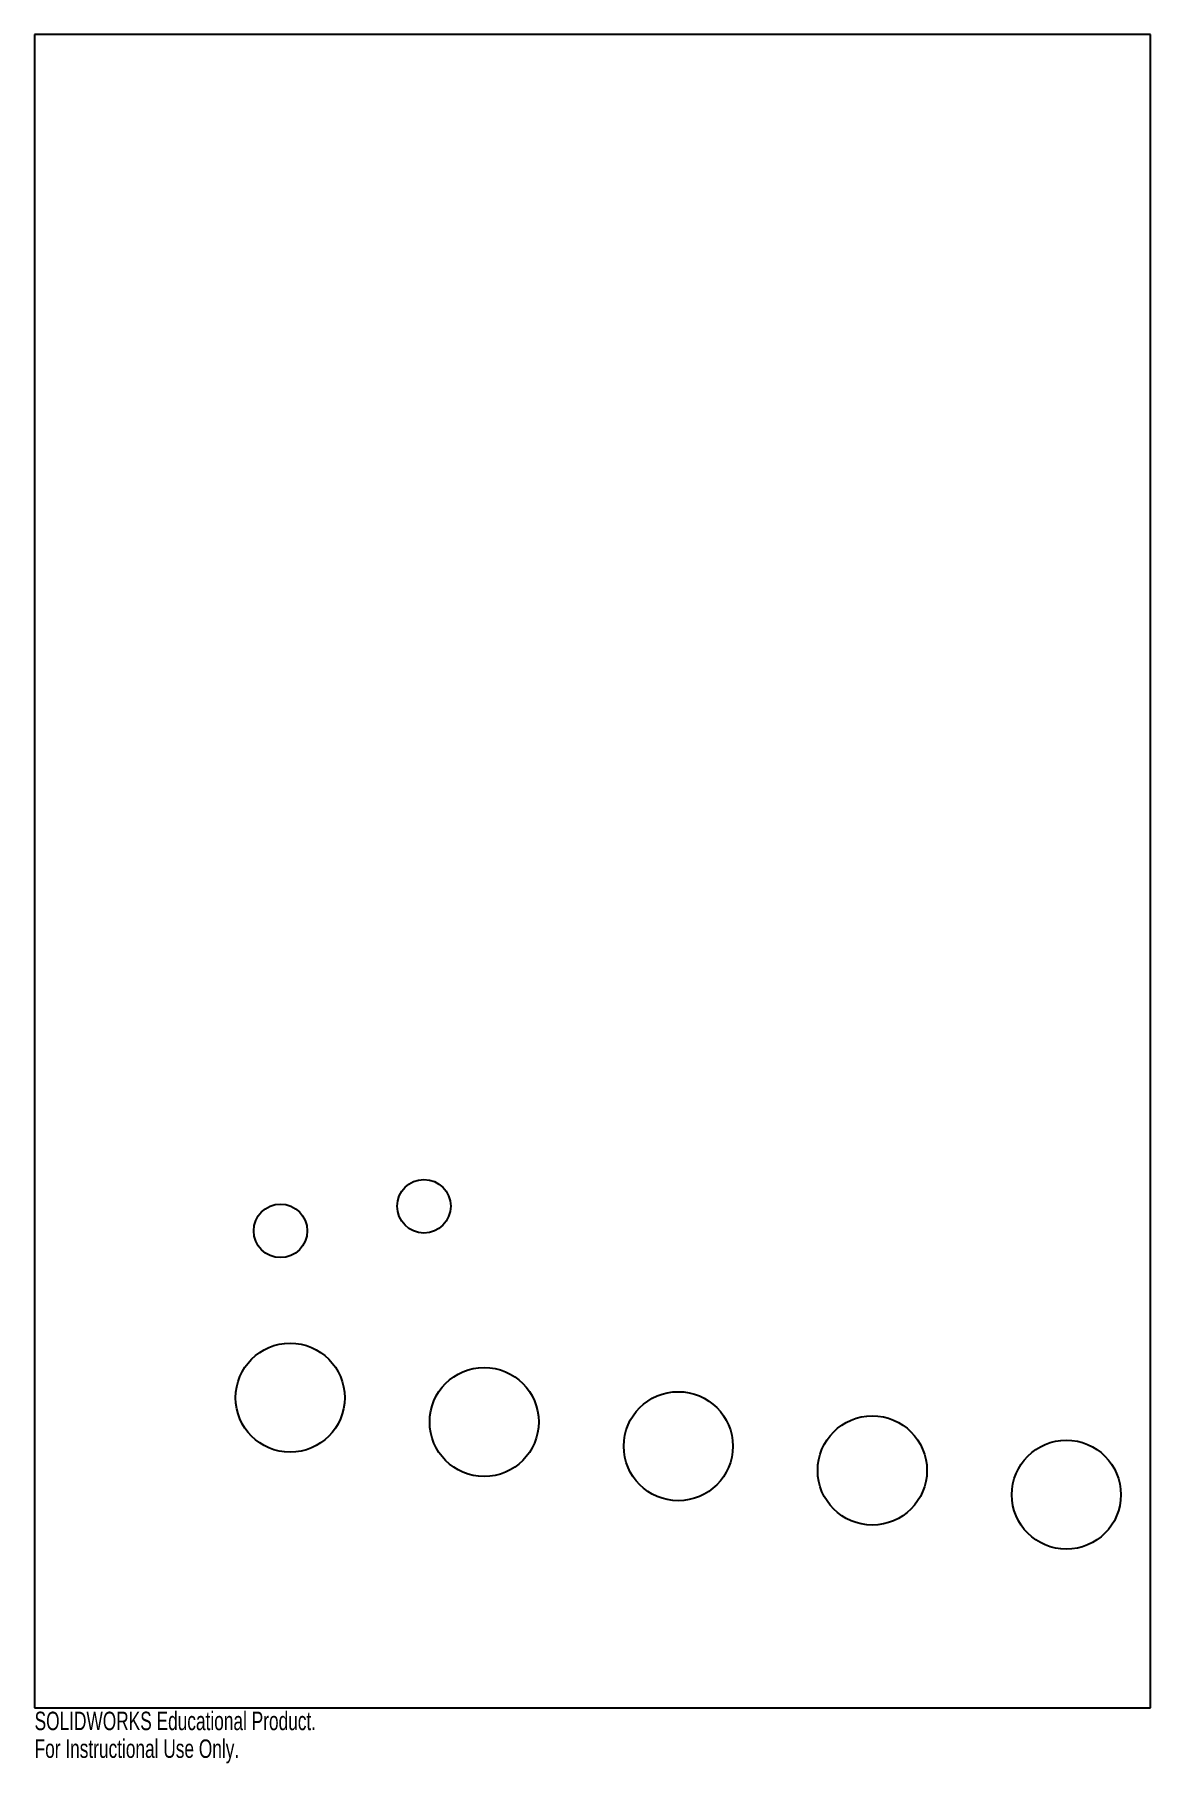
# Model space of a CAD drawing. Header units: inches. Extents: x 0 to 11.5, y -17.8 to 0.
import ezdxf

# ---------------------------------------------------------------- set-up
doc = ezdxf.new("R2010")
doc.units = ezdxf.units.IN
doc.header["$MEASUREMENT"] = 0
doc.styles.add('SLDTEXTSTYLE0', font='TXT', dxfattribs={"width": 0.7})

msp = doc.modelspace()

# ---------------------------------------------------------------- linework, layer by layer
at = {"color": 7, "linetype": 'Continuous', "lineweight": 25}
for p, q in [((11.5, 0), (0, 0)), ((0, 0), (0, -17.25)), ((11.5, -17.25), (11.5, 0)), ((0, -17.25), (11.5, -17.25))]:
    msp.add_line(p, q, dxfattribs=at)
for centre, radius in [((4.013, -12.079), 0.276), ((2.534, -12.333), 0.276), ((2.634, -14.053), 0.562), ((4.634, -14.303), 0.562), ((6.634, -14.553), 0.562), ((8.634, -14.803), 0.563), ((10.634, -15.053), 0.562)]:
    msp.add_circle(centre, radius, dxfattribs=at)

# ---------------------------------------------------------------- texts
at = {"color": 7, "linetype": 'Continuous', "char_height": 0.1903, "attachment_point": 1, "style": 'SLDTEXTSTYLE0'}
for s, insert in [('SOLIDWORKS Educational Product.', (0, -17.29)), ('For Instructional Use Only.', (0, -17.576))]:
    msp.add_mtext(s, dxfattribs=dict(at, insert=insert))

doc.saveas('drawing.dxf')
